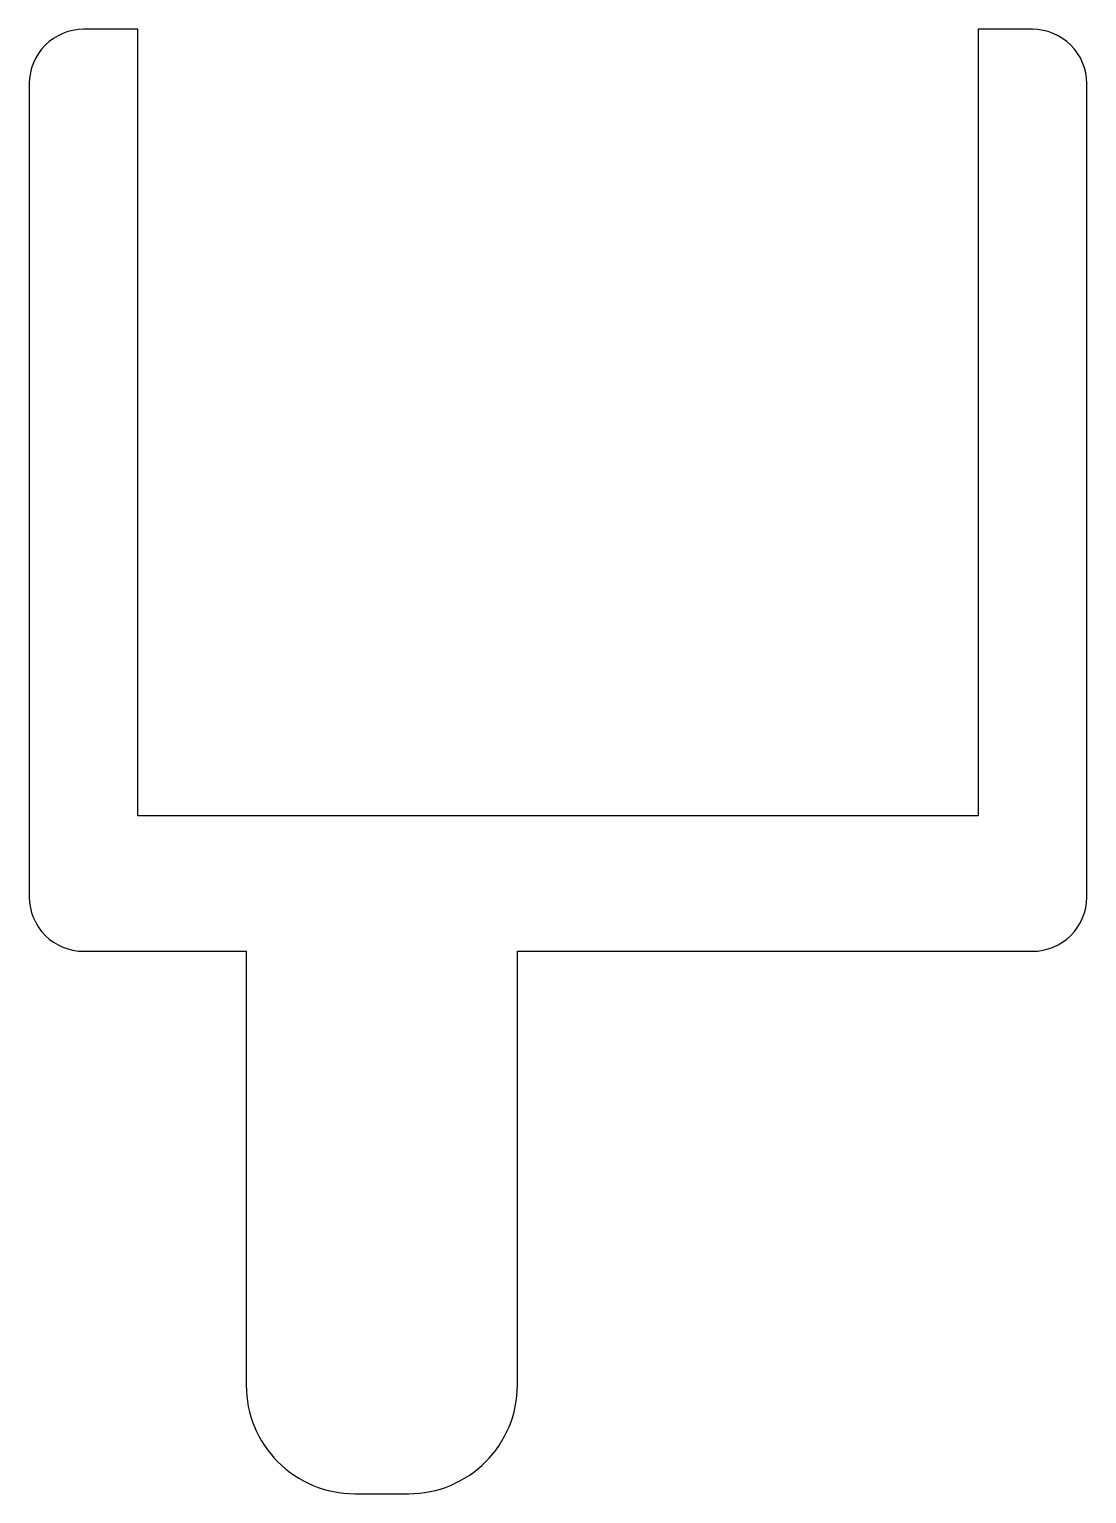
# Model space of a CAD drawing. Extents: x 354 to 373.5, y 533.9 to 560.9.
import ezdxf

# ---------------------------------------------------------------- set-up
doc = ezdxf.new("R2010")
doc.units = 0
doc.layers.get('0').update_dxf_attribs({"linetype": 'CONTINUOUS'})

msp = doc.modelspace()

# ---------------------------------------------------------------- linework, layer by layer
msp.add_lwpolyline([(355.028, 560.943, 0.414214), (354.028, 559.943), (354.028, 544.943, 0.414214), (355.028, 543.943), (358.028, 543.943), (358.028, 535.943, 0.414214), (360.028, 533.943), (361.028, 533.943, 0.414214), (363.028, 535.943), (363.028, 543.943), (372.528, 543.943, 0.414214), (373.528, 544.943), (373.528, 559.943, 0.414214), (372.528, 560.943), (371.528, 560.943), (371.528, 546.443), (356.028, 546.443), (356.028, 560.943)], format="xyb", close=True)

doc.saveas('drawing.dxf')
